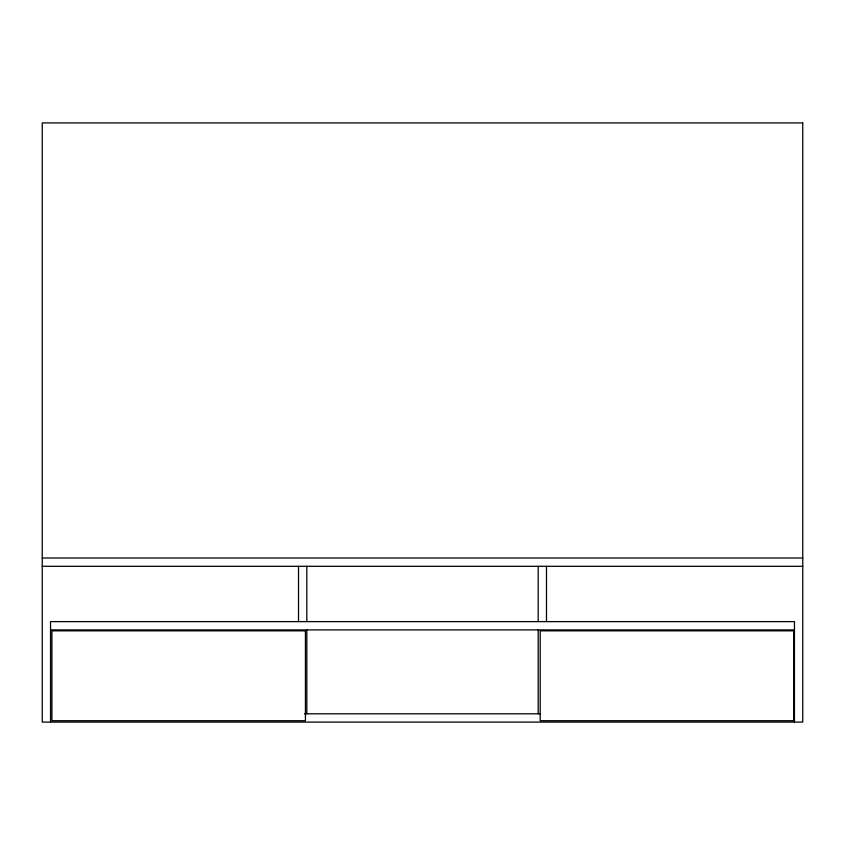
<?xml version="1.0" encoding="UTF-8"?>
<svg xmlns="http://www.w3.org/2000/svg" width="845" height="845" viewBox="0 0 845 845"><rect width="100%" height="100%" fill="white"/><g stroke="black" fill="none" stroke-linecap="round" stroke-linejoin="round"><path stroke-width="1.27" d="M42.25 558.006L802.75 558.006M42.25 566.308L802.75 566.308M50.542 629.905L794.458 629.905M304.443 713.793L540.557 713.793M794.458 722.095L794.458 621.614L50.542 621.614L50.542 722.095M546.483 566.308L546.483 621.614M538.191 566.308L538.191 621.614M538.191 629.905L538.191 713.793M306.809 566.308L306.809 621.614M306.809 629.905L306.809 713.793M298.517 566.308L298.517 621.614M802.75 122.905L42.25 122.905L42.25 722.095L802.75 722.095L802.75 122.905M305.425 630.835L51.925 630.835L51.925 720.711L305.425 720.711L305.425 630.835M793.698 630.835L540.198 630.835L540.198 720.711L793.698 720.711L793.698 630.835"/></g></svg>
